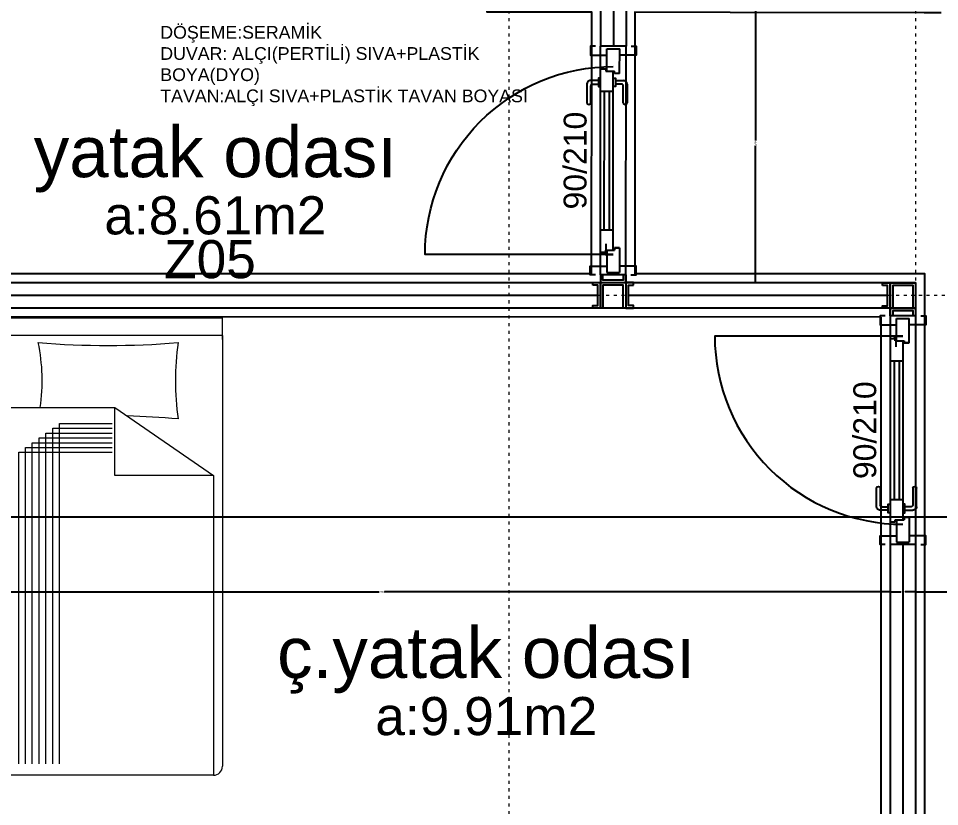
# Model space of a CAD drawing. Header units: centimetres. Extents: x -373760 to 14750, y -122502 to 29584.
# Drawn here: x -289700 to -286077, y -74505 to -71404 of the extents above; entities that cross this region are included whole.
import ezdxf
from ezdxf.enums import TextEntityAlignment as Align

# ---------------------------------------------------------------- set-up
doc = ezdxf.new("R2010")
doc.units = ezdxf.units.CM
doc.linetypes.add('ACAD_ISO03W100', pattern=[30, 12, -18])
for name, color, linetype, lineweight in [('AKSLAR-P', 211, 'Continuous', 9), ('duvar', 10, 'Continuous', 25), ('KAPI', 205, 'Continuous', 25), ('KESİT CIZGILERİ-P', 35, 'Continuous', 25), ('TEFRIS -P', 173, 'Continuous', 9), ('ÖLÇÜ', 3, 'Continuous', 25), ('Ölçü iç KGK', 124, 'Continuous', 20)]:
    doc.layers.add(name, color=color, linetype=linetype, lineweight=lineweight)
for name, color, linetype in [('alan', 7, 'Continuous'), ('duvar-kesim', 7, 'Continuous'), ('kapi-yazi', 7, 'Continuous'), ('Kolon', 7, 'Continuous'), ('mahal', 7, 'Continuous'), ('MERDİVEN1', 9, 'Continuous'), ('Oda', 7, 'Continuous'), ('siva', 121, 'Continuous'), ('TASYUNU-P', 40, 'Continuous')]:
    doc.layers.add(name, color=color, linetype=linetype)
doc.styles.get("Standard").update_dxf_attribs({"font": 'arial.ttf'})
doc.linetypes.add('BATTING', pattern='A,0.00254,-2.54,[134,ltypeshp.shx,S=2.54,R=0,X=-2.54,Y=0],-5.08,[134,ltypeshp.shx,S=2.54,R=180,X=2.54,Y=0],-2.54', length=10.16254)
doc.dimstyles.new('Aydın İç Ölçü', dxfattribs={"dimtxt": 7, "dimasz": 3, "dimexe": 0.18, "dimexo": 0.0625, "dimgap": 1, "dimtad": 0, "dimdec": 0, "dimzin": 0, "dimdsep": 46, "dimtxsty": 'Standard', "dimblk": 'DOT', "dimcen": 1, "dimse1": 1, "dimse2": 1, "dimclrd": 256, "dimclrt": 6, "dimadec": 0, "dimazin": 0, "dimtfac": 1, "dimtdec": 0, "dimtix": 1, "dimtofl": 0, "dimtmove": 0, "dimatfit": 3, "dimldrblk": 'DOT', "dimfxl": 1, "dimtolj": 1, "dimtzin": 0, "dimarcsym": 0})

# ---------------------------------------------------------------- blocks, each defined once
blk = doc.blocks.new('fm-door1')
at = {"linetype": 'Continuous'}
for p, q in [((9, 5), (91, 5)), ((9, 5), (9, 3)), ((19, 5), (19, 0)), ((81, 5), (81, 0)), ((91, 5), (91, 3)), ((0, 2.5), (0, -2.5)), ((10, 2.5), (0, 2.5)), ((7.97, 3.18), (7.97, -0.03)), ((8.4, 2.76), (12.78, 2.76)), ((10, 3), (9, 3)), ((10, 3), (10, -0.5)), ((10, 3), (10, -0.5)), ((10, 0), (90, 0)), ((91, 3), (90, 3)), ((90, 3), (90, -0.5)), ((90, 2.5), (100, 2.5)), ((100, 2.5), (100, -2.5)), ((11, -2.5), (0, -2.5)), ((10, -0.5), (11, -0.5)), ((11, -0.5), (10, -0.5)), ((11, -0.5), (11, -2.5)), ((11, -2.5), (11, -0.5)), ((89, -2.5), (89, -0.5)), ((89, -0.5), (90, -0.5)), ((89, -2.5), (100, -2.5))]:
    blk.add_line(p, q, dxfattribs=at)
at = {"color": 8, "linetype": 'Continuous'}
for p, q in [((19, 3.5), (81, 3.5)), ((19, 1.5), (81, 1.5))]:
    blk.add_line(p, q, dxfattribs=at)
at = {"linetype": 'Continuous'}
for points in [[(85.76, 5.81), (85.76, 8.89, 0.414214), (84.24, 10.41), (75.86, 10.41, 1), (75.86, 8.89), (83.48, 8.89, -0.414214), (84.24, 8.13), (84.24, 5.81)], [(85.76, -0.81), (85.76, -3.89, -0.414214), (84.24, -5.41), (75.86, -5.41, -1), (75.86, -3.89), (83.48, -3.89, 0.414214), (84.24, -3.13), (84.24, -0.81)]]:
    blk.add_lwpolyline(points, format="xyb", dxfattribs=at)
for points in [[(86.9, 5), (86.9, 5.81), (83.1, 5.81), (83.1, 5)], [(86.9, 0), (86.9, -0.81), (83.1, -0.81), (83.1, 0)]]:
    blk.add_lwpolyline(points, dxfattribs=at)
blk.add_circle((8.4, 3.18), 0.426, dxfattribs=at)
blk = doc.blocks.new('fgwefgweg')
at = {"layer": 'KESİT CIZGILERİ-P'}
blk.add_lwpolyline([(17791.89, 1769.25), (17791.89, 1749.25), (16491.66, 1749.25), (16491.66, 1769.48)], dxfattribs=at)
blk = doc.blocks.new('_Dot')
at = {"color": 0, "linetype": 'ByBlock', "lineweight": -2}
blk.add_line((-0.5, 0), (-1, 0), dxfattribs=at)
at = {"color": 0, "linetype": 'ByBlock', "const_width": 0.5}
blk.add_lwpolyline([(-0.25, 0, 1), (0.25, 0, 1)], format="xyb", close=True, dxfattribs=at)
blk = doc.blocks.new('*D409')
at = {"layer": 'Defpoints', "color": 0, "ltscale": 0.5, "transparency": 16777216}
for p in [(-287180.3, -71345.5), (-287031.9, -72443.5), (-286800.1, -72443.5)]:
    blk.add_point(p, dxfattribs=at)
at = {"layer": 'Ölçü iç KGK', "lineweight": -2, "ltscale": 0.5, "transparency": 16777216}
for p, q in [((-286800.1, -71348.5), (-286800.1, -71883.4)), ((-286800.1, -72440.5), (-286800.1, -71905.6))]:
    blk.add_line(p, q, dxfattribs=at)
at = {"layer": 'Ölçü iç KGK', "lineweight": -2, "ltscale": 0.5, "transparency": 16777216, "xscale": 3, "yscale": 3, "zscale": 3}
for p, rotation in [((-286800.1, -71345.5), 90), ((-286800.1, -72443.5), 270)]:
    blk.add_blockref('_Dot', p, dxfattribs=dict(at, rotation=rotation))
at = {"layer": 'Ölçü iç KGK', "color": 6, "lineweight": -2, "ltscale": 0.5, "transparency": 16777216, "insert": (-286800.1, -71894.5), "char_height": 7, "attachment_point": 5, "rotation": 90}
blk.add_mtext('\\A1;1098', dxfattribs=at)
blk = doc.blocks.new('*D410')
at = {"layer": 'Defpoints', "color": 0, "ltscale": 0.5, "transparency": 16777216}
for p in [(-290270.8, -73115.4), (-286270.8, -73602.1), (-286270.8, -73660.9)]:
    blk.add_point(p, dxfattribs=at)
at = {"layer": 'Ölçü iç KGK', "lineweight": -2, "ltscale": 0.5, "transparency": 16777216}
for p, q in [((-290267.8, -73660.9), (-288282.4, -73660.9)), ((-286273.8, -73660.9), (-288259.3, -73660.9))]:
    blk.add_line(p, q, dxfattribs=at)
at = {"layer": 'Ölçü iç KGK', "lineweight": -2, "ltscale": 0.5, "transparency": 16777216, "xscale": 3, "yscale": 3, "zscale": 3, "rotation": 180}
blk.add_blockref('_Dot', (-290270.8, -73660.9), dxfattribs=at)
at = {"layer": 'Ölçü iç KGK', "lineweight": -2, "ltscale": 0.5, "transparency": 16777216, "xscale": 3, "yscale": 3, "zscale": 3}
blk.add_blockref('_Dot', (-286270.8, -73660.9), dxfattribs=at)
at = {"layer": 'Ölçü iç KGK', "color": 6, "lineweight": -2, "ltscale": 0.5, "transparency": 16777216, "insert": (-288270.8, -73660.9), "char_height": 7, "attachment_point": 5}
blk.add_mtext('\\A1;4000', dxfattribs=at)
blk = doc.blocks.new('*D411')
at = {"layer": 'Defpoints', "color": 0, "ltscale": 0.5, "transparency": 16777216}
for p in [(-286270.8, -73602.1), (-286170.8, -73660.9), (-286170.8, -73660.9)]:
    blk.add_point(p, dxfattribs=at)
at = {"layer": 'Ölçü iç KGK', "lineweight": -2, "ltscale": 0.5, "transparency": 16777216}
for p, q in [((-286267.8, -73660.9), (-286229.2, -73660.9)), ((-286173.8, -73660.9), (-286212.4, -73660.9))]:
    blk.add_line(p, q, dxfattribs=at)
at = {"layer": 'Ölçü iç KGK', "lineweight": -2, "ltscale": 0.5, "transparency": 16777216, "xscale": 3, "yscale": 3, "zscale": 3, "rotation": 180}
blk.add_blockref('_Dot', (-286270.8, -73660.9), dxfattribs=at)
at = {"layer": 'Ölçü iç KGK', "lineweight": -2, "ltscale": 0.5, "transparency": 16777216, "xscale": 3, "yscale": 3, "zscale": 3}
blk.add_blockref('_Dot', (-286170.8, -73660.9), dxfattribs=at)
at = {"layer": 'Ölçü iç KGK', "color": 6, "lineweight": -2, "ltscale": 0.5, "transparency": 16777216, "insert": (-286220.8, -73660.9), "char_height": 7, "attachment_point": 5}
blk.add_mtext('\\A1;100', dxfattribs=at)
blk = doc.blocks.new('*D412')
at = {"layer": 'Defpoints', "color": 0, "ltscale": 0.5, "transparency": 16777216}
for p in [(-286170.8, -73660.9), (-284670.8, -73660.9), (-284670.8, -73660.9)]:
    blk.add_point(p, dxfattribs=at)
at = {"layer": 'Ölçü iç KGK', "lineweight": -2, "ltscale": 0.5, "transparency": 16777216}
for p, q in [((-286167.8, -73660.9), (-285431.9, -73660.9)), ((-284673.8, -73660.9), (-285409.7, -73660.9))]:
    blk.add_line(p, q, dxfattribs=at)
at = {"layer": 'Ölçü iç KGK', "lineweight": -2, "ltscale": 0.5, "transparency": 16777216, "xscale": 3, "yscale": 3, "zscale": 3, "rotation": 180}
blk.add_blockref('_Dot', (-286170.8, -73660.9), dxfattribs=at)
at = {"layer": 'Ölçü iç KGK', "lineweight": -2, "ltscale": 0.5, "transparency": 16777216, "xscale": 3, "yscale": 3, "zscale": 3}
blk.add_blockref('_Dot', (-284670.8, -73660.9), dxfattribs=at)
at = {"layer": 'Ölçü iç KGK', "color": 6, "lineweight": -2, "ltscale": 0.5, "transparency": 16777216, "insert": (-285420.8, -73660.9), "char_height": 7, "attachment_point": 5}
blk.add_mtext('\\A1;1500', dxfattribs=at)
blk = doc.blocks.new('Yatak-1a')
for p, q in [((-49.5, 0.5), (-87.5, 0.5)), ((-87.5, 0.5), (-87.5, -37.5)), ((-49.5, -37.5), (-49.5, 0.5)), ((-45, -176.44), (-45, -7.03)), ((45, -7.03), (45, -176.44)), ((-49.5, -37.5), (-87.5, -37.5)), ((41.44, -180), (-41.44, -180))]:
    blk.add_line(p, q)
at = {"color": 33}
for p, q in [((-76.27, -6.57), (-76.27, 0.5)), ((-84.43, -9.24), (-84.18, -6.77)), ((-78.48, -17.64), (-76.27, -6.57)), ((-84.43, -37.5), (-84.43, -9.24)), ((-63.92, -9.1), (-64.54, -9.49)), ((-63.3, -9.49), (-63.92, -9.1)), ((-78.48, -37.5), (-78.48, -17.64)), ((-71.61, -21.45), (-72.26, -37.5)), ((-56.68, -21.45), (-56.63, -37.5)), ((-64.54, -33.38), (-63.92, -33.77)), ((-63.92, -33.77), (-63.3, -33.38))]:
    blk.add_line(p, q, dxfattribs=at)
at = {"color": 42}
for p, q in [((-45, 0), (45, 0)), ((-45, -7.03), (-45, 0)), ((45, -8.5), (45, 0)), ((45, -7.03), (-45, -7.03)), ((-41.44, -180), (-41.44, -35.32)), ((-41.44, -35.32), (2.67, -35.32)), ((2.67, -35.32), (41.44, -62.05)), ((2.67, -62.05), (2.67, -35.32)), ((41.44, -62.05), (2.67, -62.05)), ((41.44, -62.05), (41.44, -180))]:
    blk.add_line(p, q, dxfattribs=at)
at = {"color": 8}
for p, q in [((-19.11, -175.54), (-19.11, -41.61)), ((-19.11, -41.61), (1.67, -41.61)), ((-24.45, -175.54), (-24.45, -45.39)), ((-24.45, -45.39), (1.67, -45.39)), ((-21.78, -175.54), (-21.78, -43.5)), ((-21.78, -43.5), (1.67, -43.5)), ((-29.8, -49.16), (1.67, -49.16)), ((-29.8, -175.54), (-29.8, -49.16)), ((-27.13, -175.54), (-27.13, -47.27)), ((-27.13, -47.27), (1.67, -47.27)), ((-35.15, -52.93), (1.67, -52.93)), ((-35.15, -175.54), (-35.15, -52.93)), ((-32.47, -51.05), (1.67, -51.05)), ((-32.47, -175.54), (-32.47, -51.05))]:
    blk.add_line(p, q, dxfattribs=at)
at = {"color": 33}
for centre, radius, start, end in [((11.14, -13.58), 82.34, 170.1544, 174.0179), ((-139.84, -13.58), 82.75, 5.9821, 9.7958), ((-69.26, -8.26), 15, 154.0085, 174.2856), ((86.23, -21.45), 157.84, 174.0179, 180), ((-214.93, -21.45), 158.25, 0, 5.9821), ((-51.59, -15.3), 14.19, 155.8434, 169.4757), ((-76.25, -15.3), 14.19, 10.5243, 24.1566), ((-31.83, -18.97), 34.29, 169.4757, 175.5997), ((-96.01, -18.97), 34.29, 4.4004, 10.5243), ((0.17, -21.44), 66.38, 175.5996, 180), ((-128.01, -21.44), 66.38, 0, 4.4003), ((0.17, -21.44), 66.38, 180, 184.4003), ((-128.01, -21.44), 66.38, 355.5996, 0), ((-31.83, -23.9), 34.29, 184.4004, 190.5243), ((-96.01, -23.9), 34.29, 349.4757, 355.5997), ((-51.59, -27.57), 14.19, 190.5243, 204.1566), ((-76.25, -27.57), 14.19, 335.8434, 349.4757)]:
    blk.add_arc(centre, radius, start, end, dxfattribs=at)
at = {"color": 8}
for centre, radius, start, end in [((0.03, 324.56), 335.48, 265.2981, 274.7019), ((-98.45, -24.8), 72.55, 351.6594, 11.932), ((138.2, -24.8), 111.68, 172.2808, 187.7192), ((0.03, -344.69), 306.13, 84.846, 88.6023)]:
    blk.add_arc(centre, radius, start, end, dxfattribs=at)
for centre, start, end in [((-41.44, -176.44), 180, 270), ((41.44, -176.44), 270, 0)]:
    blk.add_arc(centre, 3.56, start, end)

msp = doc.modelspace()

# ---------------------------------------------------------------- linework, layer by layer
at = {"layer": 'AKSLAR-P', "linetype": 'ACAD_ISO03W100'}
for p, q in [((-287770.83, -66063.45), (-287770.83, -83872.12)), ((-286170.83, -66063.45), (-286170.83, -83872.12)), ((-293837.69, -72493.52), (-276960.19, -72493.52))]:
    msp.add_line(p, q, dxfattribs=at)
at = {"layer": 'duvar'}
for p, q in [((-287409.66, -71244.93), (-287409.86, -71513.76)), ((-287309.66, -71245.17), (-287309.86, -71513.83)), ((-287410.53, -72413.75), (-287410.62, -72543.52)), ((-287310.53, -72413.83), (-287310.62, -72543.52)), ((-290370.84, -72443.52), (-287410.55, -72443.52)), ((-287310.55, -72443.52), (-286170.83, -72443.52)), ((-286270.83, -72443.52), (-286270.83, -72574.56)), ((-286170.83, -72443.52), (-286170.83, -72574.56)), ((-290370.84, -72543.52), (-286170.83, -72543.52)), ((-286270.83, -73474.56), (-286270.83, -75117.02)), ((-286170.83, -73474.56), (-286170.83, -75247.02))]:
    msp.add_line(p, q, dxfattribs=at)
at = {"layer": 'duvar', "lineweight": -2, "ltscale": 0.5}
for p, q in [((-287309.88, -71513.83), (-287409.86, -71513.76)), ((-287310.55, -72413.83), (-287410.53, -72413.75)), ((-286170.83, -72574.56), (-286270.83, -72574.56)), ((-286170.83, -73474.56), (-286270.83, -73474.56))]:
    msp.add_line(p, q, dxfattribs=at)
at = {"layer": 'duvar-kesim', "lineweight": -2, "ltscale": 0.5}
for p, q in [((-287410.53, -72413.75), (-287409.86, -71513.76)), ((-287310.55, -72413.83), (-287309.88, -71513.83)), ((-286270.83, -72574.56), (-286270.83, -73474.56)), ((-286170.83, -72574.56), (-286170.83, -73474.56))]:
    msp.add_line(p, q, dxfattribs=at)
at = {"layer": 'KAPI', "lineweight": -2, "ltscale": 0.5}
for points in [[(-287429.86, -71513.74), (-287449.86, -71513.73), (-287449.89, -71548.73), (-287384.9, -71548.77)], [(-287289.88, -71513.84), (-287269.88, -71513.86), (-287269.91, -71548.86), (-287334.9, -71548.81)], [(-287430.53, -72413.74), (-287450.53, -72413.73), (-287450.5, -72378.73), (-287385.51, -72378.77)], [(-287290.55, -72413.84), (-287270.55, -72413.86), (-287270.52, -72378.86), (-287335.51, -72378.81)], [(-286290.83, -72574.56), (-286310.83, -72574.56), (-286310.83, -72609.56), (-286245.83, -72609.56)], [(-286150.83, -72574.56), (-286130.83, -72574.56), (-286130.83, -72609.56), (-286195.83, -72609.56)], [(-286290.83, -73474.56), (-286310.83, -73474.56), (-286310.83, -73439.56), (-286245.83, -73439.56)], [(-286150.83, -73474.56), (-286130.83, -73474.56), (-286130.83, -73439.56), (-286195.83, -73439.56)]]:
    msp.add_lwpolyline(points, dxfattribs=at)
for points in [[(-287360.48, -72333.79), (-288100.48, -72333.24, -0.4142136), (-287359.93, -71593.79, -0.4142136)], [(-286220.83, -72654.56), (-286960.83, -72654.56, 0.4142136), (-286220.83, -73394.56, 0.4142136)]]:
    msp.add_lwpolyline(points, format="xyb", dxfattribs=at)
at = {"layer": 'Kolon', "ltscale": 0.8}
for points in [[(-287400.55, -72413.83), (-287410.55, -72413.83), (-287410.55, -72443.83), (-287310.55, -72443.83), (-287310.55, -72413.83), (-287320.55, -72413.83), (-287320.55, -72433.83), (-287400.55, -72433.83), (-287400.55, -72413.83)], [(-287440.55, -72453.83), (-287440.55, -72443.83), (-287410.55, -72443.83), (-287410.55, -72543.83), (-287440.55, -72543.83), (-287440.55, -72533.83), (-287420.55, -72533.83), (-287420.55, -72453.83), (-287440.55, -72453.83)], [(-287400.55, -72543.83), (-287410.55, -72543.83), (-287410.55, -72443.83), (-287310.55, -72443.83), (-287310.55, -72543.83), (-287320.55, -72543.83), (-287320.55, -72453.83), (-287400.55, -72453.83), (-287400.55, -72543.83)], [(-287280.55, -72453.83), (-287280.55, -72443.83), (-287310.55, -72443.83), (-287310.55, -72543.83), (-287280.55, -72543.83), (-287280.55, -72533.83), (-287300.55, -72533.83), (-287300.55, -72453.83), (-287280.55, -72453.83)], [(-286300.83, -72454.56), (-286300.83, -72444.56), (-286270.83, -72444.56), (-286270.83, -72544.56), (-286300.83, -72544.56), (-286300.83, -72534.56), (-286280.83, -72534.56), (-286280.83, -72454.56), (-286300.83, -72454.56)], [(-286260.83, -72544.56), (-286270.83, -72544.56), (-286270.83, -72444.56), (-286170.83, -72444.56), (-286170.83, -72544.56), (-286180.83, -72544.56), (-286180.83, -72454.56), (-286260.83, -72454.56), (-286260.83, -72544.56)], [(-286260.83, -72574.56), (-286270.83, -72574.56), (-286270.83, -72544.56), (-286170.83, -72544.56), (-286170.83, -72574.56), (-286180.83, -72574.56), (-286180.83, -72554.56), (-286260.83, -72554.56), (-286260.83, -72574.56)]]:
    msp.add_lwpolyline(points, dxfattribs=at)
at = {"layer": 'siva', "lineweight": -2, "ltscale": 0.45}
for points in [[(-287855.83, -69150.34), (-290235.84, -69150.34), (-290235.84, -70115.66), (-290235.84, -71315.66), (-290235.84, -72408.52), (-287445.55, -72408.52), (-287445.55, -72378.73), (-287445.5, -72378.73), (-287444.86, -71513.73), (-287444.76, -71379.85), (-287720.87, -71379.18), (-287855.83, -71379.18), (-287855.83, -71244.18), (-287855.83, -71214.18)], [(-286305.83, -72579.56), (-290235.84, -72578.55), (-290235.84, -73215.82), (-290235.84, -74415.82), (-290235.84, -75082.02), (-286305.83, -75082.02), (-286305.83, -73474.56)]]:
    msp.add_lwpolyline(points, close=True, dxfattribs=at)
msp.add_lwpolyline([(-286070.82, -71383.04), (-286135.91, -71383.04), (-286135.91, -71382.64), (-286900.9, -71380.8), (-287274.74, -71380.23), (-287274.86, -71513.86), (-287275.55, -72408.52), (-286135.83, -72408.52), (-286135.83, -72544.56), (-286135.83, -72574.56), (-286135.83, -73474.56), (-286135.83, -75247.02), (-286135.83, -76147.02), (-286135.83, -78958.54), (-285474.74, -78958.54)], dxfattribs=at)
at = {"layer": 'TASYUNU-P', "linetype": 'BATTING', "lineweight": -2, "ltscale": 0.45}
for p, q in [((-287359.74, -71354.86), (-287359.74, -71513.79)), ((-290260.84, -72493.52), (-287420.55, -72493.52)), ((-287300.55, -72493.52), (-286280.83, -72493.52)), ((-286220.83, -73474.56), (-286220.83, -75107.02))]:
    msp.add_line(p, q, dxfattribs=at)

# ---------------------------------------------------------------- block references
at = {"layer": 'KAPI', "lineweight": -2, "ltscale": 0.5}
for p, xscale, yscale, zscale, rotation in [((-287360.53, -72403.79), 8.799999999999969, 10, 8.799999999999969, 89.95757887393707), ((-286220.83, -72584.56), 8.8, -10, 8.8, 270)]:
    msp.add_blockref('fm-door1', p, dxfattribs=dict(at, xscale=xscale, yscale=yscale, zscale=zscale, rotation=rotation))
at = {"layer": 'MERDİVEN1', "xscale": 10, "yscale": 10, "zscale": 10}
msp.add_blockref('fgwefgweg', (-456307.1, -90858.53), dxfattribs=at)
at = {"layer": 'TEFRIS -P', "xscale": 10, "yscale": 10, "zscale": 10}
msp.add_blockref('Yatak-1a', (-289347.25, -72582.06), dxfattribs=at)

# ---------------------------------------------------------------- texts
at = {"layer": 'alan', "lineweight": -2, "ltscale": 0.5}
for s, p in [('a:8.61m2', (-288925.13, -72254.04)), ('a:9.91m2', (-287859.3, -74224.25))]:
    msp.add_text(s, height=150, dxfattribs=at).set_placement(p, align=Align.CENTER)
at = {"layer": 'kapi-yazi', "lineweight": -2, "ltscale": 0.5}
for rotation, p in [(89.95758, (-287510.2, -71963.68)), (90, (-286370.83, -73024.56))]:
    msp.add_text('90/210', height=90, rotation=rotation, dxfattribs=at).set_placement(p, align=Align.MIDDLE_CENTER)
at = {"layer": 'mahal', "lineweight": -2, "ltscale": 0.5}
for s, p in [('yatak odası', (-288925.13, -72029.04)), ('ç.yatak odası', (-287859.3, -73999.25))]:
    msp.add_text(s, height=200, dxfattribs=at).set_placement(p, align=Align.CENTER)
at = {"layer": 'Oda'}
msp.add_text('Z05', height=150, dxfattribs=at).set_placement((-288946.35, -72426.58), align=Align.CENTER)
at = {"layer": 'ÖLÇÜ', "insert": (-289141.83, -71434.1), "char_height": 50, "attachment_point": 1}
msp.add_mtext_dynamic_manual_height_columns('DÖŞEME:SERAMİK \\PDUVAR: ALÇI(PERTİLİ) SIVA+PLASTİK BOYA(DYO)\\PTAVAN:ALÇI SIVA+PLASTİK TAVAN BOYASI', width=1522.1937, gutter_width=125, heights=[0], dxfattribs=at)

# ---------------------------------------------------------------- dimensions: what is measured, and where the dimension line sits
at = {"layer": 'Ölçü iç KGK', "lineweight": -2, "ltscale": 0.5}
dim = msp.add_linear_dim(base=(-286800.14, -72443.52), p1=(-287180.28, -71345.49), p2=(-287031.88, -72443.52), angle=90, dimstyle='Aydın İç Ölçü', dxfattribs=at)
dim.commit()
dim.dimension.update_dxf_attribs({"geometry": '*D409', "text_midpoint": (-286800.14, -71894.5)})
for base, p1, p2, picture, middle in [((-286270.83, -73660.93), (-290270.84, -73115.45), (-286270.83, -73602.08), '*D410', (-288270.84, -73660.93)), ((-286170.83, -73660.93), (-286270.83, -73602.08), (-286170.83, -73660.93), '*D411', (-286220.83, -73660.93)), ((-284670.81, -73660.93), (-286170.83, -73660.93), (-284670.81, -73660.93), '*D412', (-285420.82, -73660.93))]:
    dim = msp.add_linear_dim(base=base, p1=p1, p2=p2, dimstyle='Aydın İç Ölçü', dxfattribs=at)
    dim.commit()
    dim.dimension.update_dxf_attribs({"geometry": picture, "text_midpoint": middle})

doc.saveas('drawing.dxf')
